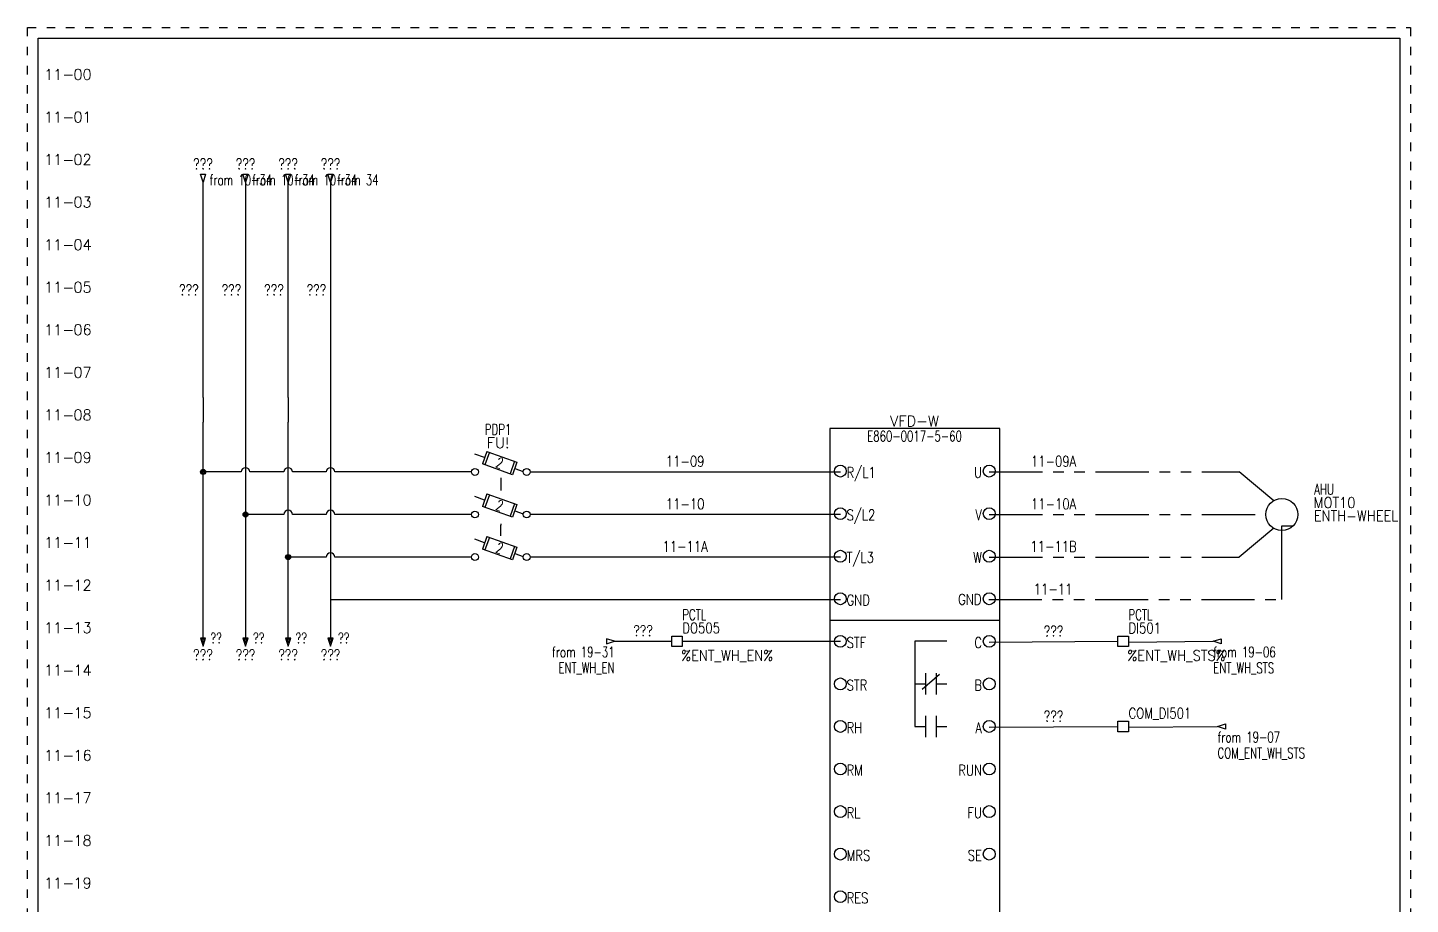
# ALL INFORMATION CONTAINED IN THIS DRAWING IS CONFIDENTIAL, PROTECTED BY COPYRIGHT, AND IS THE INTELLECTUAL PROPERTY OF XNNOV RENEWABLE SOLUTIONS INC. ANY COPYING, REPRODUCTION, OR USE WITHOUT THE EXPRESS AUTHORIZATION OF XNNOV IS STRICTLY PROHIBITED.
# Model space of a CAD drawing. Header units: inches. Extents: x 0 to 16.2, y 0 to 21.2.
# Drawn here: x 0 to 16.25, y 10.95 to 21.25 of the extents above; entities that cross this region are included whole.
import ezdxf
from ezdxf.enums import TextEntityAlignment as Align

# ---------------------------------------------------------------- set-up
doc = ezdxf.new("R2010")
doc.units = ezdxf.units.IN
doc.header["$MEASUREMENT"] = 0
doc.linetypes.add('DOT2', pattern=[0.125, 0, -0.125])
doc.linetypes.add('PHANTOM2', pattern=[1.25, 0.625, -0.125, 0.125, -0.125, 0.125, -0.125])
for name, color, linetype in [('BLK_20', 250, 'Continuous'), ('BRN_8', 46, 'Continuous'), ('DESC', 7, 'Continuous'), ('GRN_14', 76, 'Continuous'), ('LINK', 7, 'Continuous'), ('LOC', 7, 'Continuous'), ('MISC', 7, 'Continuous'), ('ORG_8', 30, 'Continuous'), ('RED_20', 1, 'Continuous'), ('SYMS', 7, 'Continuous'), ('TAGFIXED', 7, 'Continuous'), ('TAGS', 7, 'Continuous'), ('TERMS', 7, 'Continuous'), ('WIRENO', 92, 'Continuous'), ('YEL_8', 2, 'Continuous')]:
    doc.layers.add(name, color=color, linetype=linetype)
doc.layers.add('TITLEBLOCK_FRAME', color=7, linetype='DOT2', plot=False)
doc.styles.add('TB_BODY', font='arial.ttf')
doc.styles.add('WD', font='romans.shx')

# ---------------------------------------------------------------- blocks, each defined once
blk = doc.blocks.new('HA1D1')
blk.add_lwpolyline([(0.094, 0), (0.094, -0.031), (0, 0), (0.094, 0.031), (0.094, 0)])
at = {"style": 'WD', "width": 0.8, "flags": 8}
blk.add_attdef('WIRENO', (0, 0.094), '', height=0.125, dxfattribs=at)
at = {"style": 'WD', "flags": 1}
for tag, p in [('SIGCODE', (-0.02, 0.047)), ('X4TERM01', (0, 0))]:
    blk.add_attdef(tag, p, '', height=0.01, dxfattribs=at)
at = {"style": 'WD', "width": 0.7}
for tag, p in [('XREF', (0, -0.188)), ('DESC1', (0, -0.375))]:
    blk.add_attdef(tag, p, '', height=0.125, dxfattribs=at)
blk = doc.blocks.new('HA1D3')
blk.add_lwpolyline([(-0.094, 0), (-0.094, -0.031), (0, 0), (-0.094, 0.031), (-0.094, 0)])
at = {"style": 'WD', "width": 0.8, "flags": 8}
blk.add_attdef('WIRENO', text='', height=0.125, dxfattribs=at).set_placement((0, 0.094), align=Align.RIGHT)
at = {"style": 'WD', "flags": 1}
blk.add_attdef('SIGCODE', text='', height=0.01, dxfattribs=at).set_placement((-0.02, 0.047), align=Align.RIGHT)
blk.add_attdef('X1TERM01', (0, 0), '', height=0.01, dxfattribs=at)
at = {"style": 'WD', "width": 0.7}
for tag, p in [('XREF', (0, -0.188)), ('DESC1', (0, -0.375))]:
    blk.add_attdef(tag, text='', height=0.125, dxfattribs=at).set_placement(p, align=Align.RIGHT)
blk = doc.blocks.new('HA1D2')
blk.add_lwpolyline([(0, 0.094), (0.031, 0.094), (0, 0), (-0.031, 0.094), (0, 0.094)])
at = {"style": 'WD', "width": 0.8, "flags": 8}
blk.add_attdef('WIRENO', text='', height=0.125, dxfattribs=at).set_placement((0, 0.15), align=Align.CENTER)
at = {"style": 'WD', "flags": 1}
for tag, p in [('X8TERM01', (0, 0)), ('SIGCODE', (0.026, 0.066))]:
    blk.add_attdef(tag, p, '', height=0.01, dxfattribs=at)
at = {"style": 'WD', "width": 0.7}
for tag, p in [('XREF', (0.077, -0.037)), ('DESC1', (0.077, -0.206))]:
    blk.add_attdef(tag, p, '', height=0.125, dxfattribs=at)
blk = doc.blocks.new('HA1S4')
for points in [[(0, 0), (-0.031, 0), (0, -0.094), (0.031, 0), (0, 0)], [(0.016, -0.011), (-0.016, -0.011), (0, -0.058), (0.016, -0.011)]]:
    blk.add_lwpolyline(points)
at = {"style": 'WD', "width": 0.7}
for tag, p in [('DESC1', (0.087, 0.113)), ('XREF', (0.087, -0.062))]:
    blk.add_attdef(tag, p, '', height=0.125, dxfattribs=at)
at = {"style": 'WD', "flags": 1}
for tag, p in [('X2TERM01', (0, 0)), ('SIGCODE', (0.035, -0.083))]:
    blk.add_attdef(tag, p, '', height=0.01, dxfattribs=at)
at = {"style": 'WD', "width": 0.8, "flags": 8}
blk.add_attdef('WIRENO', text='', height=0.125, dxfattribs=at).set_placement((0, -0.259), align=Align.CENTER)
blk = doc.blocks.new('Hmo13')
blk.add_circle((0, 0), 0.188)
at = {"style": 'WD'}
for tag, p, width in [('INST', (0.381, 0.403), 0.7), ('LOC', (0.381, 0.234), 0.7), ('TAG1', (0.375, 0.077), 0.9), ('DESC1', (0.376, -0.079), 0.9), ('DESC2', (0.376, -0.235), 0.9), ('DESC3', (0.376, -0.391), 0.9), ('RATING3', (0.375, -0.548), 0.8), ('RATING4', (0.375, -0.704), 0.8), ('WDTAGALT', (0.375, -0.875), 0.7)]:
    blk.add_attdef(tag, p, '', height=0.125, dxfattribs=dict(at, width=width))
at = {"style": 'WD', "flags": 1}
for tag, p in [('X0TERM01', (-0.094, 0.162)), ('X4TERM02', (-0.188, 0)), ('X0TERM03', (-0.094, -0.162)), ('X0TERM04', (0.133, -0.133))]:
    blk.add_attdef(tag, p, '', height=0.0125, dxfattribs=at)
at = {"style": 'WD', "flags": 9}
blk.add_attdef('FAMILY', text='', height=0.01, dxfattribs=at).set_placement((-0.005, 0.17), align=Align.CENTER)
at = {"linetype": 'Continuous', "style": 'WD', "flags": 1}
for tag, p in [('CAT', (0, 0.159)), ('MFG', (0, 0.14))]:
    blk.add_attdef(tag, text='', height=0.01, dxfattribs=at).set_placement(p, align=Align.MIDDLE)
at = {"style": 'WD', "width": 0.8}
blk.add_attdef('RATING1', text='', height=0.1, dxfattribs=at).set_placement((0, 0), align=Align.CENTER)
at = {"linetype": 'Continuous', "style": 'WD', "flags": 9}
blk.add_attdef('ASSYCODE', text='', height=0.01, dxfattribs=at).set_placement((0, 0.125), align=Align.CENTER)
at = {"style": 'WD', "width": 0.8}
blk.add_attdef('RATING2', text='', height=0.1, dxfattribs=at).set_placement((0, -0.031), align=Align.TOP_CENTER)
blk = doc.blocks.new('Hds11fl')
for p, q in [((-0.19, 0.168), (-0.307, 0.21)), ((-0.163, 0.241), (-0.216, 0.094)), ((-0.134, 0.231), (-0.187, 0.084)), ((-0.163, 0.241), (0.19, 0.116)), ((0.137, -0.032), (-0.216, 0.094)), ((0.16, 0.126), (0.108, -0.021)), ((0.19, 0.116), (0.137, -0.032)), ((0.164, 0.042), (0.264, 0.006))]:
    blk.add_line(p, q)
at = {"linetype": 'Continuous'}
for centre in [(-0.304, 0), (0.304, 0)]:
    blk.add_circle(centre, 0.04, dxfattribs=at)
at = {"style": 'WD', "width": 0.7}
for tag, p in [('INST', (-0.031, 0.607)), ('LOC', (-0.031, 0.438))]:
    blk.add_attdef(tag, text='', height=0.125, dxfattribs=at).set_placement(p, align=Align.CENTER)
at = {"style": 'WD'}
blk.add_attdef('TAG1', text='', height=0.125, dxfattribs=at).set_placement((-0.031, 0.281), align=Align.CENTER)
for tag, p in [('X2LINK', (0, 0.406)), ('X8LINK', (0, -0.109))]:
    blk.add_attdef(tag, p, '', height=0.01, dxfattribs=at)
at = {"style": 'WD', "width": 0.7}
blk.add_attdef('RATING1', text='', height=0.125, rotation=340.3798, dxfattribs=at).set_placement((-0.013, 0.105), align=Align.MIDDLE_CENTER)
at = {"linetype": 'Continuous', "style": 'WD', "flags": 9}
for tag, p in [('ASSYCODE', (0.126, 0.206)), ('MFG', (0.126, 0.228)), ('CAT', (0.126, 0.247))]:
    blk.add_attdef(tag, text='', height=0.01, dxfattribs=at).set_placement(p, align=Align.CENTER)
at = {"style": 'WD'}
for tag, p, height, flags in [('CONTACT', (0.098, 0.187), 0.01, 9), ('FAMILY', (0.098, 0.264), 0.01, 9), ('X4TERM01', (-0.344, 0), 0.0125, 1), ('X1TERM02', (0.344, 0), 0.0125, 1)]:
    blk.add_attdef(tag, p, '', height=height, dxfattribs=dict(at, flags=flags))
at = {"linetype": 'Continuous', "style": 'WD', "flags": 8}
blk.add_attdef('TERM01', text='', height=0.125, dxfattribs=at).set_placement((-0.406, -0.031), align=Align.TOP_RIGHT)
blk.add_attdef('TERM02', text='', height=0.125, dxfattribs=at).set_placement((0.406, -0.031), align=Align.TOP_LEFT)
blk = doc.blocks.new('HT0001')
for p, q in [((-0.062, 0.062), (0.062, 0.062)), ((-0.062, -0.062), (-0.062, 0.062)), ((0.062, 0.062), (0.062, -0.062)), ((0.062, -0.062), (-0.062, -0.062))]:
    blk.add_line(p, q)
at = {"style": 'WD'}
for tag, p, width in [('INST', (0.062, 0.42), 0.7), ('LOC', (0.062, 0.25), 0.7), ('DESC1', (0.05, -0.385), 0.8)]:
    blk.add_attdef(tag, p, '', height=0.125, dxfattribs=dict(at, width=width))
at = {"linetype": 'Continuous', "style": 'WD'}
for tag, p, height, width, flags in [('TERM01', (0.062, 0.094), 0.125, 0.8, 8), ('TAGSTRIP', (0.05, -0.229), 0.125, 0.9, 8), ('CAT', (0.213, -0.406), 0.109, 0.8, 1), ('DESC2', (0.05, -0.541), 0.125, 0.8, 8), ('DESC3', (0.05, -0.698), 0.125, 0.8, 8)]:
    blk.add_attdef(tag, p, '', height=height, dxfattribs=dict(at, width=width, flags=flags))
at = {"style": 'WD', "flags": 1}
for tag, p, height in [('X4TERM01', (-0.062, 0), 0.0125), ('X4TERMDESC01', (-0.055, -0.023), 0.025), ('X2TERMDESC01', (-0.006, 0.029), 0.025), ('STRIPSEQ', (0, 0), 0.00125), ('X2TERM01', (0, 0.062), 0.0125), ('X2PIN01', (0.033, 0.084), 0.0125), ('X1TERMDESC01', (0.039, 0.007), 0.025), ('X1TERM01', (0.062, 0), 0.0125), ('X1PIN01', (0.087, 0.016), 0.0125), ('X4PIN01', (-0.114, -0.038), 0.0125), ('LINKTERM', (0, -0.002), 0.00125), ('X8TERM01', (0, -0.062), 0.0125), ('X8TERMDESC01', (0, -0.054), 0.025), ('X8PIN01', (0.026, -0.096), 0.0125)]:
    blk.add_attdef(tag, p, '', height=height, dxfattribs=at)
at = {"linetype": 'Continuous', "style": 'WD', "width": 0.8, "flags": 1}
blk.add_attdef('MFG', text='', height=0.109, dxfattribs=at).set_placement((0.088, -0.406), align=Align.RIGHT)
at = {"style": 'WD', "width": 0.7, "flags": 1}
blk.add_attdef('ASSYCODE', (0.062, -0.281), '', height=0.01, dxfattribs=at)
blk = doc.blocks.new('WDDOT')
for radius in [0.03, 0.0187, 0.00929]:
    blk.add_circle((0, 0), radius)
blk = doc.blocks.new('WD_WNV')
at = {"linetype": 'Continuous', "style": 'WD', "width": 0.8}
blk.add_attdef('WIRENO', text='', height=0.125, dxfattribs=at).set_placement((-0.05, 0), align=Align.MIDDLE_RIGHT)
at = {"style": 'WD', "flags": 1}
for tag, p in [('W01USER', (-0.062, 0.094)), ('W02USER', (-0.062, 0.086)), ('W03USER', (-0.062, 0.078)), ('W04USER', (-0.062, 0.07)), ('W05USER', (-0.062, 0.062)), ('W06USER', (-0.062, 0.055)), ('W07USER', (-0.062, 0.047)), ('W08USER', (-0.062, 0.039)), ('W09USER', (-0.062, 0.031)), ('W10USER', (-0.062, 0.023))]:
    blk.add_attdef(tag, text='', height=0.005, dxfattribs=at).set_placement(p, align=Align.CENTER)
blk = doc.blocks.new('WD_WNH')
at = {"linetype": 'Continuous', "style": 'WD', "width": 0.8}
blk.add_attdef('WIRENO', text='', height=0.125, dxfattribs=at).set_placement((0, 0.062), align=Align.CENTER)
at = {"style": 'WD', "flags": 1}
for tag, p in [('W01USER', (0, 0.078)), ('W02USER', (0, 0.07)), ('W03USER', (0, 0.062)), ('W04USER', (0, 0.055)), ('W05USER', (0, 0.047)), ('W06USER', (0, 0.039)), ('W07USER', (0, 0.031)), ('W08USER', (0, 0.023)), ('W09USER', (0, 0.016)), ('W10USER', (0, 0.008))]:
    blk.add_attdef(tag, text='', height=0.005, dxfattribs=at).set_placement(p, align=Align.CENTER)
blk = doc.blocks.new('WD_MLRH7')
at = {"style": 'WD'}
blk.add_attdef('WDCOPY_DASH', text='', height=0.125, dxfattribs=at).set_placement((-0.684, 0), align=Align.MIDDLE)
blk.add_attdef('SHEET', text='', height=0.125, dxfattribs=at).set_placement((-0.756, 0), align=Align.MIDDLE_RIGHT)
blk.add_attdef('RUNGFIRST', text='', height=0.125, dxfattribs=at).set_placement((-0.625, 0), align=Align.MIDDLE_LEFT)
at = {"style": 'WD', "flags": 1}
for tag, p in [('RUNGHORV', (-0.25, -0.127)), ('RUNGINC', (-0.25, -0.163)), ('WIREMODE', (-0.25, -0.281)), ('RUNGDIST', (-0.25, -0.2)), ('RUNGCNT', (-0.25, -0.237)), ('WIREFMT', (-0.25, -0.321)), ('WIRE-START', (-0.25, -0.356)), ('WIRE-GSUF', (-0.25, -0.396)), ('PH3SPACE', (-0.25, -0.437))]:
    blk.add_attdef(tag, text='', height=0.025, dxfattribs=at).set_placement(p, align=Align.RIGHT)
blk = doc.blocks.new('2026 XNNOV portrait EN')
at = {"color": 5}
for p, q in [((0, 21), (16, 21)), ((0, 0), (0, 21)), ((0, 21), (16, 21)), ((0, 0), (0, 21)), ((16, 21), (16, 0)), ((16, 21), (16, 0))]:
    blk.add_line(p, q, dxfattribs=at)
at = {"layer": 'TITLEBLOCK_FRAME'}
blk.add_lwpolyline([(-0.125, 21.125), (16.125, 21.125), (16.125, -0.125), (-0.125, -0.125)], close=True, dxfattribs=at)
blk.add_lwpolyline([(-0.125, 21.125), (16.125, 21.125), (16.125, -0.125), (-0.125, -0.125)], close=True, dxfattribs=at)
at = {"color": 7, "style": 'TB_BODY', "flags": 4}
for tag, p in [('N5', (7.597, 1.925)), ('N4', (7.597, 1.575)), ('N3', (7.597, 1.225)), ('N2', (7.597, 0.925)), ('N1', (7.597, 0.575)), ('PAGENO', (5.883, 0.167)), ('SHEETMAX', (6.824, 0.157))]:
    blk.add_attdef(tag, text='', height=0.14, dxfattribs=at).set_placement(p, align=Align.MIDDLE_CENTER)
for tag, height, p in [('DATE5', 0.14, (7.854, 1.925)), ('PAR5', 0.14, (9.104, 1.925)), ('DESCRIPTION5', 0.14, (9.661, 1.925)), ('TITLE1', 0.175, (0.091, 1.57)), ('DATE4', 0.14, (7.854, 1.575)), ('PAR4', 0.14, (9.104, 1.575)), ('DESCRIPTION4', 0.14, (9.661, 1.575)), ('TITLE2', 0.175, (0.091, 1.306)), ('AP.PAR', 0.14, (5.526, 1.365)), ('DATE3', 0.14, (7.854, 1.225)), ('PAR3', 0.14, (9.104, 1.225)), ('DESCRIPTION3', 0.14, (9.661, 1.225)), ('TITLE3', 0.175, (0.091, 1.041)), ('DATE2', 0.14, (7.854, 0.925)), ('PAR2', 0.14, (9.104, 0.925)), ('DESCRIPTION2', 0.14, (9.661, 0.925)), ('DESS.PAR', 0.14, (5.286, 0.642)), ('DATE1', 0.14, (7.854, 0.575)), ('PAR1', 0.14, (9.109, 0.575)), ('DESCRIPTION1', 0.14, (9.645, 0.575)), ('PRJCT', 0.14, (1.193, 0.167)), ('DATE', 0.14, (3.204, 0.179))]:
    blk.add_attdef(tag, text='', height=height, dxfattribs=at).set_placement(p, align=Align.MIDDLE_LEFT)
blk = doc.blocks.new('*U17')
blk.add_circle((0, 0), 0.0699)
blk = doc.blocks.new('*U18')
at = {"color": 0, "linetype": 'ByBlock', "lineweight": -2, "transparency": 16777216}
for p in [(0, 1.5), (0, 1), (0, 0.5), (0, 0)]:
    blk.add_blockref('*U17', p, dxfattribs=at)
blk = doc.blocks.new('*U19')
blk.add_circle((0, 0), 0.0699)
blk = doc.blocks.new('*U20')
at = {"color": 0, "linetype": 'ByBlock', "lineweight": -2, "transparency": 16777216}
for p in [(0, 1.5), (0, 1), (0, 0.5), (0, 0)]:
    blk.add_blockref('*U19', p, dxfattribs=at)
blk = doc.blocks.new('*U21')
blk.add_circle((0, 0), 0.0699)
blk = doc.blocks.new('*U22')
at = {"color": 0, "linetype": 'ByBlock', "lineweight": -2, "transparency": 16777216}
for p in [(0, 7), (0, 6.5), (0, 6), (0, 5.5), (0, 5), (0, 4.5), (0, 4), (0, 3.5), (0, 3), (0, 2.5), (0, 2), (0, 1.5), (0, 1), (0, 0.5), (0, 0)]:
    blk.add_blockref('*U21', p, dxfattribs=at)
blk = doc.blocks.new('*U23')
blk.add_circle((0, 0), 0.0699)
blk = doc.blocks.new('*U24')
at = {"color": 0, "linetype": 'ByBlock', "lineweight": -2, "transparency": 16777216}
for p in [(0, 1), (0, 0.5), (0, 0)]:
    blk.add_blockref('*U23', p, dxfattribs=at)
blk = doc.blocks.new('*U25')
blk.add_circle((0, 0), 0.0699)
blk = doc.blocks.new('*U26')
at = {"color": 0, "linetype": 'ByBlock', "lineweight": -2, "transparency": 16777216}
for p in [(0, 1), (0, 0.5), (0, 0)]:
    blk.add_blockref('*U25', p, dxfattribs=at)
blk = doc.blocks.new('*U27')
blk.add_circle((0, 0), 0.0699)
blk = doc.blocks.new('*U28')
at = {"color": 0, "linetype": 'ByBlock', "lineweight": -2, "transparency": 16777216}
for p in [(0, 0.5), (0, 0)]:
    blk.add_blockref('*U27', p, dxfattribs=at)
blk = doc.blocks.new('*U29')
blk.add_circle((0, 0), 0.0699)
blk = doc.blocks.new('*U30')
at = {"color": 0, "linetype": 'ByBlock', "lineweight": -2, "transparency": 16777216}
for p in [(0, 0.5), (0, 0)]:
    blk.add_blockref('*U29', p, dxfattribs=at)
blk = doc.blocks.new('*U31')
blk.add_circle((0, 0), 0.0699)
blk = doc.blocks.new('*U32')
at = {"color": 0, "linetype": 'ByBlock', "lineweight": -2, "transparency": 16777216}
for p in [(0, 0.5), (0, 0)]:
    blk.add_blockref('*U31', p, dxfattribs=at)
blk = doc.blocks.new('HDV1_FR-E860')
for p, q in [((0, -2.25), (2, -2.25)), ((1.375, -2.5), (1, -2.5)), ((1, -2.5), (1, -3.5)), ((1.289, -2.889), (1.088, -3.068)), ((1.125, -2.875), (1.125, -3.125)), ((1.25, -2.875), (1.25, -3.125)), ((1, -3), (1.125, -3)), ((1.25, -3), (1.375, -3)), ((1.125, -3.375), (1.125, -3.625)), ((1.25, -3.375), (1.25, -3.625)), ((1, -3.5), (1.125, -3.5)), ((1.25, -3.5), (1.375, -3.5))]:
    blk.add_line(p, q)
blk.add_lwpolyline([(0, -10), (2, -10), (2, 0), (0, 0)], close=True)
for name, p in [('*U18', (0.125, -2)), ('*U20', (1.875, -2)), ('*U22', (0.125, -9.5)), ('*U24', (1.875, -3.5)), ('*U26', (1.875, -5)), ('*U28', (1.875, -6.5)), ('*U30', (1.875, -8)), ('*U32', (1.875, -9.5))]:
    blk.add_blockref(name, p)
at = {"style": 'WD', "width": 0.7}
for tag, p in [('LOC', (0.997, 0.192)), ('INST', (1.983, 0.01)), ('XREF', (2.301, 0.004)), ('DESC1', (0.997, -0.152))]:
    blk.add_attdef(tag, text='', height=0.125, dxfattribs=at).set_placement(p, align=Align.CENTER)
at = {"style": 'WD', "flags": 9}
for tag in ['ASSYCODE', 'MFG', 'CAT']:
    blk.add_attdef(tag, text='', height=0.01, dxfattribs=at).set_placement((0, 0), align=Align.CENTER)
at = {"style": 'WD'}
for tag, p, height, flags in [('FAMILY', (0, 0), 0.01, 9), ('X4TERM01', (0.125, -0.5), 0.005, 1), ('X1TERM20', (1.875, -0.5), 0.005, 1), ('X4TERM02', (0.125, -1), 0.005, 1), ('X1TERM21', (1.875, -1), 0.005, 1), ('X4TERM03', (0.125, -1.5), 0.005, 1), ('X1TERM22', (1.875, -1.5), 0.005, 1), ('X4TERM04', (0.125, -2), 0.005, 1), ('X1TERM23', (1.87, -1.992), 0.005, 1), ('X4TERM05', (0.125, -2.5), 0.005, 1), ('X1TERM24', (1.875, -2.5), 0.005, 1), ('X4TERM06', (0.125, -3), 0.005, 1), ('X1TERM25', (1.875, -3), 0.005, 1), ('X4TERM07', (0.125, -3.5), 0.005, 1), ('X1TERM26', (1.875, -3.5), 0.005, 1), ('X4TERM08', (0.125, -4), 0.005, 1), ('X1TERM27', (1.875, -4), 0.005, 1), ('X4TERM09', (0.125, -4.5), 0.005, 1), ('X1TERM28', (1.875, -4.5), 0.005, 1), ('X4TERM10', (0.125, -5), 0.005, 1), ('X1TERM29', (1.875, -5), 0.005, 1), ('X4TERM11', (0.125, -5.5), 0.005, 1), ('X4TERM12', (0.125, -6), 0.005, 1), ('X1TERM30', (1.875, -6), 0.005, 1), ('X4TERM13', (0.125, -6.5), 0.005, 1), ('X1TERM31', (1.875, -6.5), 0.005, 1), ('X4TERM14', (0.125, -7), 0.005, 1), ('X4TERM15', (0.125, -7.5), 0.005, 1), ('X1TERM32', (1.875, -7.5), 0.005, 1), ('X4TERM16', (0.125, -8), 0.005, 1), ('X1TERM33', (1.875, -8), 0.005, 1), ('X4TERM17', (0.125, -8.5), 0.005, 1), ('X4TERM18', (0.125, -9), 0.005, 1), ('X1TERM34', (1.875, -9), 0.005, 1), ('X4TERM19', (0.125, -9.5), 0.005, 1), ('X1TERM35', (1.875, -9.5), 0.005, 1)]:
    blk.add_attdef(tag, p, '', height=height, dxfattribs=dict(at, flags=flags))
blk.add_attdef('TAG1', text='', height=0.125, dxfattribs=at).set_placement((0.997, 0.025), align=Align.CENTER)
at = {"style": 'WD', "width": 0.8}
for tag, p in [('R/L1', (0.198, -0.515)), ('TERM02', (0.198, -1.015)), ('TERM03', (0.198, -1.515)), ('TERM04', (0.198, -2.015)), ('TERM05', (0.198, -2.515)), ('TERM06', (0.198, -3.015)), ('TERM07', (0.198, -3.515)), ('TERM08', (0.198, -4.015)), ('TERM09', (0.198, -4.515)), ('TERM10', (0.198, -5.015)), ('TERM11', (0.198, -5.515)), ('TERM12', (0.198, -6.015)), ('TERM13', (0.198, -6.515)), ('TERM14', (0.198, -7.015)), ('TERM15', (0.198, -7.515)), ('10(+5V)', (0.198, -8.015)), ('TERM17', (0.198, -8.515)), ('TERM18', (0.198, -9.015)), ('TERM19', (0.198, -9.515))]:
    blk.add_attdef(tag, text='', height=0.125, dxfattribs=at).set_placement(p, align=Align.MIDDLE_LEFT)
for tag, p in [('TERM20', (1.79, -0.515)), ('TERM21', (1.79, -1.015)), ('TERM22', (1.79, -1.515)), ('TERM23', (1.785, -2.007)), ('TERM24', (1.79, -2.515)), ('TERM25', (1.79, -3.015)), ('TERM26', (1.79, -3.515)), ('TERM27', (1.79, -4.015)), ('TERM28', (1.79, -4.515)), ('TERM29', (1.79, -5.015)), ('TERM30', (1.79, -6.015)), ('TERM31', (1.79, -6.515)), ('TERM32', (1.79, -7.515)), ('TERM33', (1.79, -8.015)), ('TERM34', (1.79, -9.015)), ('TERM35', (1.79, -9.515))]:
    blk.add_attdef(tag, text='', height=0.125, dxfattribs=at).set_placement(p, align=Align.MIDDLE_RIGHT)
blk = doc.blocks.new('HDS21FL')
for p, q in [((-0.19, 0.168), (-0.307, 0.21)), ((-0.163, 0.241), (-0.216, 0.094)), ((-0.134, 0.231), (-0.187, 0.084)), ((-0.163, 0.241), (0.19, 0.116)), ((0.137, -0.032), (-0.216, 0.094)), ((0.16, 0.126), (0.108, -0.021)), ((0.19, 0.116), (0.137, -0.032)), ((0.164, 0.042), (0.264, 0.006))]:
    blk.add_line(p, q)
at = {"linetype": 'Continuous'}
for centre in [(-0.304, 0), (0.304, 0)]:
    blk.add_circle(centre, 0.04, dxfattribs=at)
at = {"style": 'WD', "width": 0.7}
for tag, p in [('INST', (-0.031, 0.607)), ('LOC', (-0.031, 0.438))]:
    blk.add_attdef(tag, text='', height=0.125, dxfattribs=at).set_placement(p, align=Align.CENTER)
at = {"style": 'WD'}
blk.add_attdef('TAG2', text='', height=0.125, dxfattribs=at).set_placement((-0.031, 0.281), align=Align.CENTER)
for tag, p in [('X2LINK', (0, 0.375)), ('X8LINK', (0, -0.109))]:
    blk.add_attdef(tag, p, '', height=0.01, dxfattribs=at)
at = {"style": 'WD', "width": 0.7}
blk.add_attdef('RATING1', text='', height=0.125, rotation=340.3798, dxfattribs=at).set_placement((-0.013, 0.105), align=Align.MIDDLE_CENTER)
at = {"style": 'WD'}
for tag, p, height, flags in [('CONTACT', (0.098, 0.24), 0.01, 9), ('FAMILY', (0.098, 0.264), 0.01, 9), ('X4TERM01', (-0.344, 0), 0.0125, 1), ('X1TERM02', (0.344, 0), 0.0125, 1)]:
    blk.add_attdef(tag, p, '', height=height, dxfattribs=dict(at, flags=flags))
at = {"linetype": 'Continuous', "style": 'WD', "flags": 8}
blk.add_attdef('TERM01', text='', height=0.125, dxfattribs=at).set_placement((-0.406, -0.031), align=Align.TOP_RIGHT)
blk.add_attdef('TERM02', text='', height=0.125, dxfattribs=at).set_placement((0.406, -0.031), align=Align.TOP_LEFT)

msp = doc.modelspace()

# ---------------------------------------------------------------- linework, layer by layer
at = {"layer": 'BLK_20'}
for p, q in [((11.301, 13.03), (12.812, 13.04)), ((12.938, 13.03), (13.984, 13.04))]:
    msp.add_line(p, q, dxfattribs=at)
at = {"layer": 'BRN_8'}
for p, q in [((2.061, 16.903), (2.061, 19.436)), ((2.061, 16.903), (2.061, 16.614)), ((2.061, 14.078), (2.061, 16.614)), ((2.511, 16.03), (2.061, 16.03)), ((3.011, 16.03), (2.611, 16.03)), ((3.51, 16.03), (3.111, 16.03)), ((5.217, 16.03), (3.61, 16.03)), ((5.904, 16.03), (9.551, 16.03)), ((14.645, 15.692), (14.239, 16.03))]:
    msp.add_line(p, q, dxfattribs=at)
at = {"layer": 'BRN_8', "linetype": 'PHANTOM2'}
msp.add_line((11.301, 16.03), (14.239, 16.03), dxfattribs=at)
at = {"layer": 'BRN_8'}
for centre in [(2.561, 16.03), (3.061, 16.03), (3.56, 16.03)]:
    msp.add_arc(centre, 0.05, 0, 180, dxfattribs=at)
at = {"layer": 'GRN_14'}
for p, q in [((3.56, 19.436), (3.56, 16.903)), ((3.56, 16.903), (3.56, 16.614)), ((3.56, 16.614), (3.56, 14.078)), ((14.739, 14.53), (14.739, 15.397)), ((14.739, 15.397), (14.871, 15.397)), ((3.56, 14.53), (9.551, 14.53))]:
    msp.add_line(p, q, dxfattribs=at)
at = {"layer": 'GRN_14', "linetype": 'PHANTOM2'}
msp.add_line((11.295, 14.53), (14.739, 14.53), dxfattribs=at)
at = {"layer": 'LINK'}
for p, q in [((5.561, 15.962), (5.561, 15.812)), ((5.561, 15.28), (5.561, 15.405))]:
    msp.add_line(p, q, dxfattribs=at)
for points in [[(5.561, 15.921), (5.561, 15.905)], [(5.561, 15.421), (5.561, 15.405)]]:
    msp.add_lwpolyline(points, dxfattribs=at)
at = {"layer": 'ORG_8'}
for p, q in [((2.561, 19.436), (2.561, 16.903)), ((2.561, 16.903), (2.561, 16.614)), ((2.561, 16.614), (2.561, 14.078)), ((3.011, 15.53), (2.561, 15.53)), ((3.51, 15.53), (3.111, 15.53)), ((5.217, 15.53), (3.61, 15.53)), ((9.551, 15.53), (5.904, 15.53))]:
    msp.add_line(p, q, dxfattribs=at)
at = {"layer": 'ORG_8', "linetype": 'PHANTOM2'}
msp.add_line((11.301, 15.53), (14.551, 15.53), dxfattribs=at)
at = {"layer": 'ORG_8'}
for centre in [(3.061, 15.53), (3.56, 15.53)]:
    msp.add_arc(centre, 0.05, 0, 180, dxfattribs=at)
at = {"layer": 'RED_20'}
for p, q in [((6.898, 14.04), (7.569, 14.04)), ((7.694, 14.04), (9.551, 14.04)), ((11.301, 14.03), (12.812, 14.04)), ((12.938, 14.03), (13.933, 14.04))]:
    msp.add_line(p, q, dxfattribs=at)
at = {"layer": 'YEL_8'}
for p, q in [((3.061, 16.903), (3.061, 19.436)), ((3.061, 16.903), (3.061, 16.614)), ((3.061, 14.078), (3.061, 16.614)), ((14.645, 15.368), (14.239, 15.03)), ((3.51, 15.03), (3.061, 15.03)), ((5.217, 15.03), (3.61, 15.03)), ((9.551, 15.03), (5.904, 15.03))]:
    msp.add_line(p, q, dxfattribs=at)
at = {"layer": 'YEL_8', "linetype": 'PHANTOM2'}
msp.add_line((11.301, 15.03), (14.239, 15.03), dxfattribs=at)
at = {"layer": 'YEL_8'}
msp.add_arc((3.56, 15.03), 0.05, 0, 180, dxfattribs=at)

# ---------------------------------------------------------------- block references
msp.add_blockref('2026 XNNOV portrait EN', (0.125, 0.125))
msp.add_blockref('WD_MLRH7', (1.163, 20.7)).add_auto_attribs({'RUNGFIRST': '00', 'SHEET': '11', 'WDCOPY_DASH': '-'})
at = {"layer": 'SYMS'}
for name, p, values in [('HA1D2', (2.061, 19.436), {'WIRENO': '???', 'XREF': 'from 10-34'}), ('HA1D2', (2.561, 19.436), {'WIRENO': '???', 'XREF': 'from 10-34'}), ('HA1D2', (3.061, 19.436), {'WIRENO': '???', 'XREF': 'from 10-34'}), ('HA1D2', (3.56, 19.436), {'WIRENO': '???', 'XREF': 'from 34'}), ('Hmo13', (14.739, 15.53), {'DESC1': 'ENTH-WHEEL', 'LOC': 'AHU', 'TAG1': 'MOT10'}), ('HA1S4', (2.061, 14.078), {'WIRENO': '???', 'XREF': '??'}), ('HA1S4', (2.561, 14.078), {'WIRENO': '???', 'XREF': '??'}), ('HA1S4', (3.061, 14.078), {'WIRENO': '???', 'XREF': '??'}), ('HA1S4', (3.56, 14.078), {'WIRENO': '???', 'XREF': '??'}), ('HA1D3', (6.898, 14.04), {'DESC1': 'ENT_WH_EN', 'XREF': 'from 19-31'}), ('HA1D1', (13.933, 14.04), {'DESC1': 'ENT_WH_STS', 'XREF': 'from 19-06'}), ('HA1D1', (13.984, 13.04), {'DESC1': 'COM_ENT_WH_STS', 'XREF': 'from 19-07'})]:
    msp.add_blockref(name, p, dxfattribs=at).add_auto_attribs(values)
ref = msp.add_blockref('Hds11fl', (5.561, 16.03), dxfattribs=at)
ref.add_attrib('RATING1', '2', dxfattribs={"layer": '0', "height": 0.125, "rotation": 340.3798, "style": 'WD', "width": 0.7}).set_placement((5.547, 16.135), align=Align.MIDDLE_CENTER)
ref.add_attrib('LOC', 'PDP1', dxfattribs={"layer": '0', "height": 0.125, "style": 'WD', "width": 0.7}).set_placement((5.529, 16.468), align=Align.CENTER)
ref.add_attrib('TAG1F', 'FU!', dxfattribs={"layer": 'TAGFIXED', "height": 0.125, "style": 'WD'}).set_placement((5.529, 16.311), align=Align.CENTER)
ref = msp.add_blockref('HDV1_FR-E860', (9.426, 16.54), dxfattribs=at)
ref.add_attrib('TAG1F', 'VFD-W', dxfattribs={"layer": 'TAGFIXED', "height": 0.125, "style": 'WD'}).set_placement((10.423, 16.565), align=Align.CENTER)
ref.add_attrib('DESC1', 'E860-0017-5-60', dxfattribs={"layer": 'DESC', "height": 0.125, "style": 'WD', "width": 0.7}).set_placement((10.423, 16.388), align=Align.CENTER)
ref.add_attrib('R/L1', 'R/L1', dxfattribs={"layer": 'MISC', "height": 0.125, "style": 'WD', "width": 0.8}).set_placement((9.624, 16.025), align=Align.MIDDLE_LEFT)
ref.add_attrib('TERM02', 'S/L2', dxfattribs={"layer": 'TERMS', "height": 0.125, "style": 'WD', "width": 0.8}).set_placement((9.624, 15.525), align=Align.MIDDLE_LEFT)
ref.add_attrib('TERM03', 'T/L3', dxfattribs={"layer": 'TERMS', "height": 0.125, "style": 'WD', "width": 0.8}).set_placement((9.624, 15.025), align=Align.MIDDLE_LEFT)
ref.add_attrib('TERM04', 'GND', dxfattribs={"layer": 'TERMS', "height": 0.125, "style": 'WD', "width": 0.8}).set_placement((9.624, 14.525), align=Align.MIDDLE_LEFT)
ref.add_attrib('TERM05', 'STF', dxfattribs={"layer": 'TERMS', "height": 0.125, "style": 'WD', "width": 0.8}).set_placement((9.624, 14.025), align=Align.MIDDLE_LEFT)
ref.add_attrib('TERM06', 'STR', dxfattribs={"layer": 'TERMS', "height": 0.125, "style": 'WD', "width": 0.8}).set_placement((9.624, 13.525), align=Align.MIDDLE_LEFT)
ref.add_attrib('TERM07', 'RH', dxfattribs={"layer": 'TERMS', "height": 0.125, "style": 'WD', "width": 0.8}).set_placement((9.624, 13.025), align=Align.MIDDLE_LEFT)
ref.add_attrib('TERM08', 'RM', dxfattribs={"layer": 'TERMS', "height": 0.125, "style": 'WD', "width": 0.8}).set_placement((9.624, 12.525), align=Align.MIDDLE_LEFT)
ref.add_attrib('TERM09', 'RL', dxfattribs={"layer": 'TERMS', "height": 0.125, "style": 'WD', "width": 0.8}).set_placement((9.624, 12.025), align=Align.MIDDLE_LEFT)
ref.add_attrib('TERM10', 'MRS', dxfattribs={"layer": 'TERMS', "height": 0.125, "style": 'WD', "width": 0.8}).set_placement((9.624, 11.525), align=Align.MIDDLE_LEFT)
ref.add_attrib('TERM11', 'RES', dxfattribs={"layer": 'TERMS', "height": 0.125, "style": 'WD', "width": 0.8}).set_placement((9.624, 11.025), align=Align.MIDDLE_LEFT)
ref.add_attrib('TERM12', 'SD', dxfattribs={"layer": 'TERMS', "height": 0.125, "style": 'WD', "width": 0.8}).set_placement((9.624, 10.525), align=Align.MIDDLE_LEFT)
ref.add_attrib('TERM13', 'PC', dxfattribs={"layer": 'TERMS', "height": 0.125, "style": 'WD', "width": 0.8}).set_placement((9.624, 10.025), align=Align.MIDDLE_LEFT)
ref.add_attrib('TERM14', 'S1', dxfattribs={"layer": 'TERMS', "height": 0.125, "style": 'WD', "width": 0.8}).set_placement((9.624, 9.525), align=Align.MIDDLE_LEFT)
ref.add_attrib('TERM15', 'S2', dxfattribs={"layer": 'TERMS', "height": 0.125, "style": 'WD', "width": 0.8}).set_placement((9.624, 9.025), align=Align.MIDDLE_LEFT)
ref.add_attrib('10(+5V)', '10(+5V)', dxfattribs={"layer": 'MISC', "height": 0.125, "style": 'WD', "width": 0.8}).set_placement((9.624, 8.525), align=Align.MIDDLE_LEFT)
ref.add_attrib('TERM17', '2', dxfattribs={"layer": 'TERMS', "height": 0.125, "style": 'WD', "width": 0.8}).set_placement((9.624, 8.025), align=Align.MIDDLE_LEFT)
ref.add_attrib('TERM18', '5', dxfattribs={"layer": 'TERMS', "height": 0.125, "style": 'WD', "width": 0.8}).set_placement((9.624, 7.525), align=Align.MIDDLE_LEFT)
ref.add_attrib('TERM19', '4', dxfattribs={"layer": 'TERMS', "height": 0.125, "style": 'WD', "width": 0.8}).set_placement((9.624, 7.025), align=Align.MIDDLE_LEFT)
ref.add_attrib('TERM20', 'U', dxfattribs={"layer": 'TERMS', "height": 0.125, "style": 'WD', "width": 0.8}).set_placement((11.215, 16.025), align=Align.MIDDLE_RIGHT)
ref.add_attrib('TERM21', 'V', dxfattribs={"layer": 'TERMS', "height": 0.125, "style": 'WD', "width": 0.8}).set_placement((11.215, 15.525), align=Align.MIDDLE_RIGHT)
ref.add_attrib('TERM22', 'W', dxfattribs={"layer": 'TERMS', "height": 0.125, "style": 'WD', "width": 0.8}).set_placement((11.215, 15.025), align=Align.MIDDLE_RIGHT)
ref.add_attrib('TERM23', 'GND', dxfattribs={"layer": 'TERMS', "height": 0.125, "style": 'WD', "width": 0.8}).set_placement((11.21, 14.533), align=Align.MIDDLE_RIGHT)
ref.add_attrib('TERM24', 'C', dxfattribs={"layer": 'TERMS', "height": 0.125, "style": 'WD', "width": 0.8}).set_placement((11.215, 14.025), align=Align.MIDDLE_RIGHT)
ref.add_attrib('TERM25', 'B', dxfattribs={"layer": 'TERMS', "height": 0.125, "style": 'WD', "width": 0.8}).set_placement((11.215, 13.525), align=Align.MIDDLE_RIGHT)
ref.add_attrib('TERM26', 'A', dxfattribs={"layer": 'TERMS', "height": 0.125, "style": 'WD', "width": 0.8}).set_placement((11.215, 13.025), align=Align.MIDDLE_RIGHT)
ref.add_attrib('TERM27', 'RUN', dxfattribs={"layer": 'TERMS', "height": 0.125, "style": 'WD', "width": 0.8}).set_placement((11.215, 12.525), align=Align.MIDDLE_RIGHT)
ref.add_attrib('TERM28', 'FU', dxfattribs={"layer": 'TERMS', "height": 0.125, "style": 'WD', "width": 0.8}).set_placement((11.215, 12.025), align=Align.MIDDLE_RIGHT)
ref.add_attrib('TERM29', 'SE', dxfattribs={"layer": 'TERMS', "height": 0.125, "style": 'WD', "width": 0.8}).set_placement((11.215, 11.525), align=Align.MIDDLE_RIGHT)
ref.add_attrib('TERM30', 'SO', dxfattribs={"layer": 'TERMS', "height": 0.125, "style": 'WD', "width": 0.8}).set_placement((11.215, 10.525), align=Align.MIDDLE_RIGHT)
ref.add_attrib('TERM31', 'SOC', dxfattribs={"layer": 'TERMS', "height": 0.125, "style": 'WD', "width": 0.8}).set_placement((11.215, 10.025), align=Align.MIDDLE_RIGHT)
ref.add_attrib('TERM32', 'FM', dxfattribs={"layer": 'TERMS', "height": 0.125, "style": 'WD', "width": 0.8}).set_placement((11.215, 9.025), align=Align.MIDDLE_RIGHT)
ref.add_attrib('TERM33', 'SD', dxfattribs={"layer": 'TERMS', "height": 0.125, "style": 'WD', "width": 0.8}).set_placement((11.215, 8.525), align=Align.MIDDLE_RIGHT)
ref.add_attrib('TERM34', 'AM', dxfattribs={"layer": 'TERMS', "height": 0.125, "style": 'WD', "width": 0.8}).set_placement((11.215, 7.525), align=Align.MIDDLE_RIGHT)
ref.add_attrib('TERM35', '5', dxfattribs={"layer": 'TERMS', "height": 0.125, "style": 'WD', "width": 0.8}).set_placement((11.215, 7.025), align=Align.MIDDLE_RIGHT)
for p in [(2.061, 16.03), (2.561, 15.53), (3.061, 15.03)]:
    msp.add_blockref('WDDOT', p, dxfattribs=at)
ref = msp.add_blockref('HDS21FL', (5.561, 15.53), dxfattribs=at)
ref.add_attrib('RATING1', '2', dxfattribs={"layer": 'MISC', "height": 0.125, "rotation": 340.3798, "style": 'WD', "width": 0.7}).set_placement((5.547, 15.635), align=Align.MIDDLE_CENTER)
ref = msp.add_blockref('HDS21FL', (5.561, 15.03), dxfattribs=at)
ref.add_attrib('RATING1', '2', dxfattribs={"layer": 'MISC', "height": 0.125, "rotation": 340.3798, "style": 'WD', "width": 0.7}).set_placement((5.547, 15.135), align=Align.MIDDLE_CENTER)
ref = msp.add_blockref('HT0001', (7.631, 14.04), dxfattribs=at)
ref.add_attrib('LOC', 'PCTL', (7.694, 14.29), dxfattribs={"layer": 'LOC', "height": 0.125, "style": 'WD', "width": 0.7})
ref.add_attrib('TERM01', 'DO505', (7.694, 14.134), dxfattribs={"layer": 'TERMS', "linetype": 'Continuous', "height": 0.125, "style": 'WD', "width": 0.8, "flags": 8})
ref.add_attrib('TAGSTRIP', '%ENT_WH_EN%', (7.681, 13.811), dxfattribs={"layer": 'TAGS', "linetype": 'Continuous', "height": 0.125, "style": 'WD', "width": 0.9, "flags": 8})
ref = msp.add_blockref('HT0001', (12.875, 14.04), dxfattribs=at)
ref.add_attrib('LOC', 'PCTL', (12.938, 14.29), dxfattribs={"layer": 'LOC', "height": 0.125, "style": 'WD', "width": 0.7})
ref.add_attrib('TERM01', 'DI501', (12.938, 14.133), dxfattribs={"layer": 'TERMS', "linetype": 'Continuous', "height": 0.125, "style": 'WD', "width": 0.8, "flags": 8})
ref.add_attrib('TAGSTRIP', '%ENT_WH_STS%', (12.925, 13.811), dxfattribs={"layer": 'TAGS', "linetype": 'Continuous', "height": 0.125, "style": 'WD', "width": 0.9, "flags": 8})
ref = msp.add_blockref('HT0001', (12.875, 13.04), dxfattribs=at)
ref.add_attrib('TERM01', 'COM_DI501', (12.938, 13.133), dxfattribs={"layer": 'TERMS', "linetype": 'Continuous', "height": 0.125, "style": 'WD', "width": 0.8, "flags": 8})
at = {"layer": 'WIRENO'}
ref = msp.add_blockref('WD_WNV', (2.061, 18.169), dxfattribs=at)
ref.add_attrib('WIRENO', '???', dxfattribs={"linetype": 'Continuous', "height": 0.125, "style": 'WD', "width": 0.8}).set_placement((2.011, 18.169), align=Align.MIDDLE_RIGHT)
ref = msp.add_blockref('WD_WNV', (2.561, 18.169), dxfattribs=at)
ref.add_attrib('WIRENO', '???', dxfattribs={"linetype": 'Continuous', "height": 0.125, "style": 'WD', "width": 0.8}).set_placement((2.511, 18.169), align=Align.MIDDLE_RIGHT)
ref = msp.add_blockref('WD_WNV', (3.061, 18.169), dxfattribs=at)
ref.add_attrib('WIRENO', '???', dxfattribs={"linetype": 'Continuous', "height": 0.125, "style": 'WD', "width": 0.8}).set_placement((3.011, 18.169), align=Align.MIDDLE_RIGHT)
ref = msp.add_blockref('WD_WNV', (3.56, 18.169), dxfattribs=at)
ref.add_attrib('WIRENO', '???', dxfattribs={"linetype": 'Continuous', "height": 0.125, "style": 'WD', "width": 0.8}).set_placement((3.51, 18.169), align=Align.MIDDLE_RIGHT)
ref = msp.add_blockref('WD_WNH', (7.727, 16.03), dxfattribs=at)
ref.add_attrib('WIRENO', '11-09', dxfattribs={"linetype": 'Continuous', "height": 0.125, "style": 'WD', "width": 0.8}).set_placement((7.727, 16.093), align=Align.CENTER)
ref = msp.add_blockref('WD_WNH', (12.057, 16.03), dxfattribs=at)
ref.add_attrib('WIRENO', '11-09A', dxfattribs={"linetype": 'Continuous', "height": 0.125, "style": 'WD', "width": 0.8}).set_placement((12.057, 16.093), align=Align.CENTER)
ref = msp.add_blockref('WD_WNH', (7.727, 15.53), dxfattribs=at)
ref.add_attrib('WIRENO', '11-10', dxfattribs={"linetype": 'Continuous', "height": 0.125, "style": 'WD', "width": 0.8}).set_placement((7.727, 15.592), align=Align.CENTER)
ref = msp.add_blockref('WD_WNH', (12.057, 15.53), dxfattribs=at)
ref.add_attrib('WIRENO', '11-10A', dxfattribs={"linetype": 'Continuous', "height": 0.125, "style": 'WD', "width": 0.8}).set_placement((12.057, 15.592), align=Align.CENTER)
ref = msp.add_blockref('WD_WNH', (7.727, 15.03), dxfattribs=at)
ref.add_attrib('WIRENO', '11-11A', dxfattribs={"linetype": 'Continuous', "height": 0.125, "style": 'WD', "width": 0.8}).set_placement((7.727, 15.092), align=Align.CENTER)
ref = msp.add_blockref('WD_WNH', (12.057, 15.03), dxfattribs=at)
ref.add_attrib('WIRENO', '11-11B', dxfattribs={"linetype": 'Continuous', "height": 0.125, "style": 'WD', "width": 0.8}).set_placement((12.057, 15.092), align=Align.CENTER)
ref = msp.add_blockref('WD_WNH', (12.051, 14.53), dxfattribs=at)
ref.add_attrib('WIRENO', '11-11', dxfattribs={"linetype": 'Continuous', "height": 0.125, "style": 'WD', "width": 0.8}).set_placement((12.051, 14.592), align=Align.CENTER)
ref = msp.add_blockref('WD_WNH', (7.233, 14.04), dxfattribs=at)
ref.add_attrib('WIRENO', '???', dxfattribs={"linetype": 'Continuous', "height": 0.125, "style": 'WD', "width": 0.8}).set_placement((7.233, 14.102), align=Align.CENTER)
ref = msp.add_blockref('WD_WNH', (12.057, 14.035), dxfattribs=at)
ref.add_attrib('WIRENO', '???', dxfattribs={"linetype": 'Continuous', "height": 0.125, "style": 'WD', "width": 0.8}).set_placement((12.057, 14.097), align=Align.CENTER)
ref = msp.add_blockref('WD_WNH', (12.057, 13.035), dxfattribs=at)
ref.add_attrib('WIRENO', '???', dxfattribs={"linetype": 'Continuous', "height": 0.125, "style": 'WD', "width": 0.8}).set_placement((12.057, 13.097), align=Align.CENTER)

# ---------------------------------------------------------------- texts
at = {"style": 'WD'}
for p in [(0.407, 20.2), (0.407, 19.7), (0.407, 19.2), (0.407, 18.7), (0.407, 18.2), (0.407, 17.7), (0.407, 17.2), (0.407, 16.7), (0.407, 16.2), (0.407, 15.7), (0.407, 15.2), (0.407, 14.7), (0.407, 14.2), (0.407, 13.7), (0.407, 13.2), (0.407, 12.7), (0.407, 12.2), (0.407, 11.7), (0.407, 11.2)]:
    msp.add_text('11', height=0.125, dxfattribs=at).set_placement(p, align=Align.MIDDLE_RIGHT)
for p in [(0.479, 20.2), (0.479, 19.7), (0.479, 19.2), (0.479, 18.7), (0.479, 18.2), (0.479, 17.7), (0.479, 17.2), (0.479, 16.7), (0.479, 16.2), (0.479, 15.7), (0.479, 15.2), (0.479, 14.7), (0.479, 14.2), (0.479, 13.7), (0.479, 13.2), (0.479, 12.7), (0.479, 12.2), (0.479, 11.7), (0.479, 11.2)]:
    msp.add_text('-', height=0.125, dxfattribs=at).set_placement(p, align=Align.MIDDLE)
for s, p in [('01', (0.538, 20.2)), ('02', (0.538, 19.7)), ('03', (0.538, 19.2)), ('04', (0.538, 18.7)), ('05', (0.538, 18.2)), ('06', (0.538, 17.7)), ('07', (0.538, 17.2)), ('08', (0.538, 16.7)), ('09', (0.538, 16.2)), ('10', (0.538, 15.7)), ('11', (0.538, 15.2)), ('12', (0.538, 14.7)), ('13', (0.538, 14.2)), ('14', (0.538, 13.7)), ('15', (0.538, 13.2)), ('16', (0.538, 12.7)), ('17', (0.538, 12.2)), ('18', (0.538, 11.7)), ('19', (0.538, 11.2))]:
    msp.add_text(s, height=0.125, dxfattribs=at).set_placement(p, align=Align.MIDDLE_LEFT)

doc.saveas('drawing.dxf')
